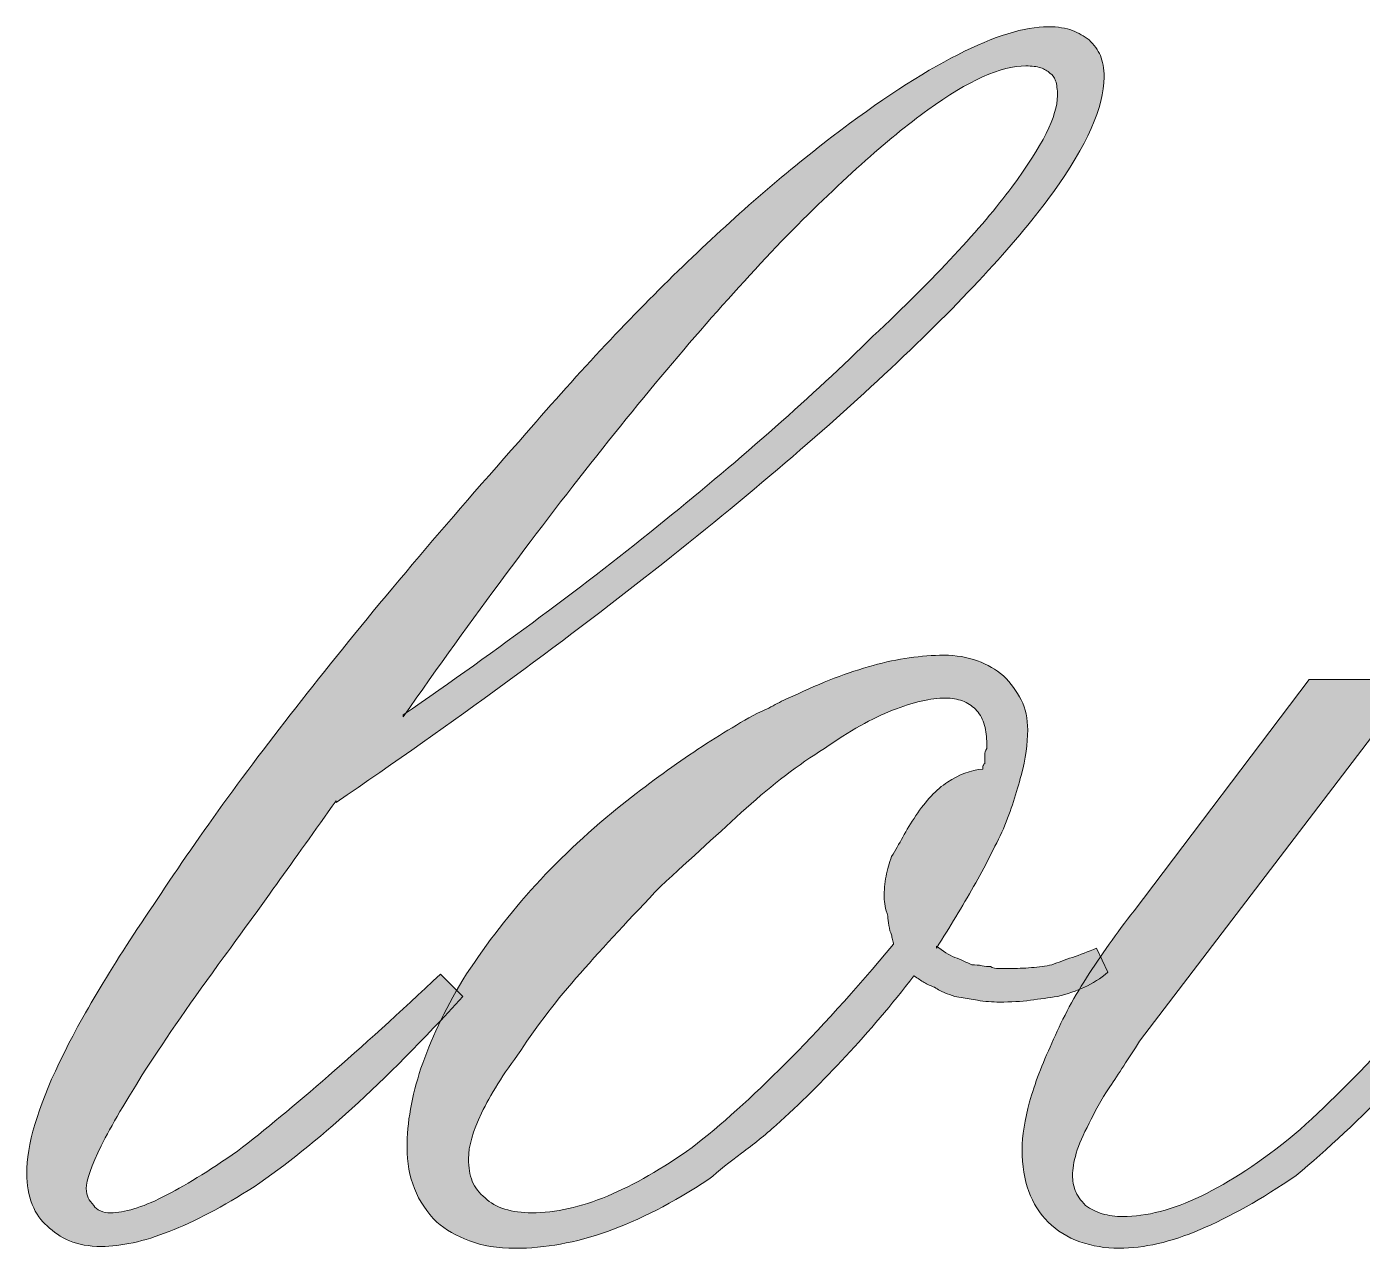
# Model space of a CAD drawing. Header units: millimetres. Extents: x 45.1 to 103.2, y -62.7 to -18.6.
# Drawn here: x 82.03 to 90.63, y -35.7 to -27.84 of the extents above; entities that cross this region are included whole.
import ezdxf

# ---------------------------------------------------------------- set-up
doc = ezdxf.new("R2010")
doc.units = ezdxf.units.MM
doc.header["$MEASUREMENT"] = 0
doc.layers.add('Calque 1', color=7, linetype='Continuous', lineweight=0)

# ---------------------------------------------------------------- blocks, each defined once
blk = doc.blocks.new('Block_0')
at = {"layer": 'Calque 1', "true_color": 0x1d1d1b, "transparency": 33554687}
h = blk.add_hatch(color=250, dxfattribs=at)
h.dxf.hatch_style = 2
edge = h.paths.add_edge_path()
edge.add_spline(control_points=[(86.1312, -31.0165), (86.6352, -30.6086), (87.0831, -30.2126), (87.4751, -29.8287), (87.8751, -29.4528), (88.1731, -29.1328), (88.3691, -28.8689), (88.5648, -28.6048), (88.663, -28.4089), (88.663, -28.281), (88.663, -28.2408), (88.6588, -28.209), (88.6509, -28.1848), (88.643, -28.1609), (88.6309, -28.1449), (88.6151, -28.137), (88.5989, -28.1209), (88.5789, -28.1089), (88.5548, -28.101), (88.531, -28.0929), (88.499, -28.0889), (88.459, -28.0889), (88.2988, -28.0889), (88.089, -28.1829), (87.8289, -28.3709), (87.5692, -28.5588), (87.255, -28.8408), (86.887, -29.2168), (86.527, -29.5927), (86.1432, -30.0368), (85.7353, -30.5487), (85.3274, -31.0606), (84.8992, -31.6365), (84.4513, -32.2764), (84.4513, -32.2764), (84.4513, -32.2644), (84.4513, -32.2644), (85.0673, -31.8404), (85.6272, -31.4246), (86.1312, -31.0165)], knot_values=[0, 0, 0, 0, 1, 1, 1, 2, 2, 2, 3, 3, 3, 4, 4, 4, 5, 5, 5, 6, 6, 6, 7, 7, 7, 8, 8, 8, 9, 9, 9, 10, 10, 10, 11, 11, 11, 12, 12, 12, 13, 13, 13, 13], degree=3, periodic=0)
edge = h.paths.add_edge_path()
edge.add_spline(control_points=[(83.2997, -33.8183), (83.0916, -34.1023), (82.9234, -34.3442), (82.7956, -34.5441), (82.6675, -34.7441), (82.5717, -34.9081), (82.5076, -35.0361), (82.4435, -35.1641), (82.4115, -35.2561), (82.4115, -35.3121), (82.4115, -35.336), (82.4156, -35.3562), (82.4236, -35.372), (82.4315, -35.388), (82.4435, -35.404), (82.4597, -35.4201), (82.4677, -35.4361), (82.4818, -35.4481), (82.5018, -35.4561), (82.5218, -35.4642), (82.5438, -35.4681), (82.5676, -35.4681), (82.6558, -35.4681), (82.7677, -35.434), (82.9035, -35.3661), (83.0395, -35.2981), (83.1994, -35.2001), (83.3837, -35.0721), (83.5594, -34.9362), (83.7554, -34.7741), (83.9714, -34.5862), (84.1875, -34.3982), (84.4276, -34.1802), (84.6915, -33.9323), (84.6915, -33.9323), (84.8355, -34.0763), (84.8355, -34.0763), (84.5795, -34.3562), (84.3414, -34.5962), (84.1213, -34.7962), (83.9015, -34.9961), (83.6914, -35.1641), (83.4915, -35.3002), (83.2914, -35.4282), (83.1095, -35.5241), (82.9455, -35.588), (82.7815, -35.6521), (82.6358, -35.6841), (82.5076, -35.6841), (82.4277, -35.6841), (82.3598, -35.6721), (82.3037, -35.6481), (82.2475, -35.624), (82.1996, -35.592), (82.1597, -35.552), (82.1197, -35.5201), (82.0877, -35.4741), (82.0636, -35.414), (82.0398, -35.3541), (82.0277, -35.2881), (82.0277, -35.2161), (82.0277, -35.0321), (82.0977, -34.7941), (82.2375, -34.5021), (82.3777, -34.2101), (82.5876, -33.8603), (82.8676, -33.4522), (83.1395, -33.0364), (83.4736, -32.5784), (83.8695, -32.0785), (84.2653, -31.5784), (84.7235, -31.0365), (85.2434, -30.4526), (85.5872, -30.0528), (85.9231, -29.6947), (86.2511, -29.3787), (86.579, -29.0628), (86.8991, -28.7848), (87.2112, -28.5449), (87.5151, -28.3128), (87.7852, -28.137), (88.0212, -28.0169), (88.2571, -27.897), (88.4511, -27.8369), (88.603, -27.8369), (88.6668, -27.8369), (88.7188, -27.845), (88.7591, -27.861), (88.7991, -27.877), (88.8349, -27.897), (88.8669, -27.9209), (88.899, -27.953), (88.9227, -27.9869), (88.9389, -28.0229), (88.9548, -28.0589), (88.963, -28.1049), (88.963, -28.1609), (88.963, -28.353), (88.8528, -28.6008), (88.633, -28.9049), (88.4129, -29.2087), (88.079, -29.5727), (87.6312, -29.9966), (87.1912, -30.4126), (86.6693, -30.8586), (86.0654, -31.3345), (85.4615, -31.8105), (84.7793, -32.3084), (84.0193, -32.8283), (84.0193, -32.8283), (84.0193, -32.8164), (84.0193, -32.8164), (83.7475, -33.2004), (83.5074, -33.5342), (83.2997, -33.8183)], knot_values=[0, 0, 0, 0, 1, 1, 1, 2, 2, 2, 3, 3, 3, 4, 4, 4, 5, 5, 5, 6, 6, 6, 7, 7, 7, 8, 8, 8, 9, 9, 9, 10, 10, 10, 11, 11, 11, 12, 12, 12, 13, 13, 13, 14, 14, 14, 15, 15, 15, 16, 16, 16, 17, 17, 17, 18, 18, 18, 19, 19, 19, 20, 20, 20, 21, 21, 21, 22, 22, 22, 23, 23, 23, 24, 24, 24, 25, 25, 25, 26, 26, 26, 27, 27, 27, 28, 28, 28, 29, 29, 29, 30, 30, 30, 31, 31, 31, 32, 32, 32, 33, 33, 33, 34, 34, 34, 35, 35, 35, 36, 36, 36, 37, 37, 37, 38, 38, 38, 38], degree=3, periodic=0)
h = blk.add_hatch(color=250, dxfattribs=at)
h.dxf.hatch_style = 2
edge = h.paths.add_edge_path()
edge.add_spline(control_points=[(88.1834, -32.5944), (88.1834, -32.5904), (88.1872, -32.5844), (88.1951, -32.5765), (88.1951, -32.5765), (88.1951, -32.5584), (88.1951, -32.5584), (88.1951, -32.5584), (88.1951, -32.5405), (88.1951, -32.5405), (88.1951, -32.5405), (88.1951, -32.5164), (88.1951, -32.5164), (88.1951, -32.5084), (88.1993, -32.4964), (88.2072, -32.4804), (88.2072, -32.4804), (88.2072, -32.4564), (88.2072, -32.4564), (88.2072, -32.4564), (88.2072, -32.4325), (88.2072, -32.4325), (88.2072, -32.3925), (88.2013, -32.3544), (88.1893, -32.3184), (88.1772, -32.2824), (88.1593, -32.2525), (88.1352, -32.2285), (88.1114, -32.2044), (88.0832, -32.1865), (88.0511, -32.1744), (88.0194, -32.1624), (87.9833, -32.1565), (87.9433, -32.1565), (87.8472, -32.1565), (87.7331, -32.1825), (87.6012, -32.2344), (87.4693, -32.2864), (87.3232, -32.3684), (87.1633, -32.4804), (86.9956, -32.5844), (86.8274, -32.7124), (86.6593, -32.8643), (86.4915, -33.0164), (86.3076, -33.1844), (86.1074, -33.3683), (85.9155, -33.5683), (85.7436, -33.7544), (85.5917, -33.9263), (85.4394, -34.0982), (85.3116, -34.2642), (85.2075, -34.4243), (85.0956, -34.5762), (85.0115, -34.7102), (84.9557, -34.8261), (84.8996, -34.9421), (84.8716, -35.0401), (84.8716, -35.1202), (84.8716, -35.1761), (84.8796, -35.224), (84.8958, -35.2642), (84.9116, -35.3041), (84.9395, -35.3401), (84.9795, -35.372), (85.0115, -35.404), (85.0536, -35.4282), (85.1056, -35.444), (85.1576, -35.46), (85.2155, -35.4681), (85.2795, -35.4681), (85.4315, -35.4681), (85.5934, -35.4321), (85.7657, -35.3601), (85.9376, -35.2881), (86.1195, -35.1841), (86.3114, -35.0482), (86.4953, -34.9042), (86.6955, -34.7242), (86.9115, -34.5081), (87.1275, -34.2921), (87.3594, -34.0362), (87.6074, -33.7402), (87.6074, -33.7323), (87.6053, -33.7223), (87.6012, -33.7103), (87.5974, -33.6982), (87.5953, -33.6882), (87.5953, -33.6803), (87.5874, -33.6643), (87.5812, -33.6443), (87.5774, -33.6203), (87.5733, -33.5962), (87.5712, -33.5762), (87.5712, -33.5602), (87.5633, -33.5363), (87.5574, -33.5142), (87.5533, -33.4943), (87.5492, -33.4743), (87.5475, -33.4564), (87.5475, -33.4403), (87.5475, -33.3923), (87.5512, -33.3463), (87.5592, -33.3024), (87.5674, -33.2583), (87.5792, -33.2164), (87.5953, -33.1763), (87.6195, -33.1363), (87.6432, -33.0943), (87.6673, -33.0504), (87.6915, -33.0064), (87.7194, -32.9604), (87.7514, -32.9124), (87.8151, -32.8164), (87.8834, -32.7444), (87.9554, -32.6964), (88.0274, -32.6485), (88.1031, -32.6204), (88.1834, -32.6125), (88.1834, -32.6125), (88.1834, -32.6004), (88.1834, -32.6004), (88.1834, -32.6004), (88.1834, -32.5944), (88.1834, -32.5944)], knot_values=[0, 0, 0, 0, 1, 1, 1, 2, 2, 2, 3, 3, 3, 4, 4, 4, 5, 5, 5, 6, 6, 6, 7, 7, 7, 8, 8, 8, 9, 9, 9, 10, 10, 10, 11, 11, 11, 12, 12, 12, 13, 13, 13, 14, 14, 14, 15, 15, 15, 16, 16, 16, 17, 17, 17, 18, 18, 18, 19, 19, 19, 20, 20, 20, 21, 21, 21, 22, 22, 22, 23, 23, 23, 24, 24, 24, 25, 25, 25, 26, 26, 26, 27, 27, 27, 28, 28, 28, 29, 29, 29, 30, 30, 30, 31, 31, 31, 32, 32, 32, 33, 33, 33, 34, 34, 34, 35, 35, 35, 36, 36, 36, 37, 37, 37, 38, 38, 38, 39, 39, 39, 40, 40, 40, 41, 41, 41, 41], degree=3, periodic=0)
edge = h.paths.add_edge_path()
edge.add_spline(control_points=[(88.0032, -33.8243), (88.0432, -33.8403), (88.0794, -33.8563), (88.1114, -33.8722), (88.1352, -33.8722), (88.1572, -33.8742), (88.1772, -33.8782), (88.1972, -33.8822), (88.2151, -33.8842), (88.2313, -33.8842), (88.2472, -33.8923), (88.2651, -33.8963), (88.2854, -33.8963), (88.2854, -33.8963), (88.3512, -33.8963), (88.3512, -33.8963), (88.3991, -33.8963), (88.4473, -33.8942), (88.4952, -33.8903), (88.5431, -33.8863), (88.5872, -33.8803), (88.6271, -33.8722), (88.6671, -33.8563), (88.7112, -33.8403), (88.7591, -33.8243), (88.8073, -33.8083), (88.859, -33.7883), (88.9152, -33.7643), (88.9152, -33.7643), (88.9872, -33.9202), (88.9872, -33.9202), (88.9393, -33.9602), (88.8893, -33.9922), (88.8373, -34.0162), (88.7853, -34.0403), (88.7271, -34.0603), (88.6633, -34.0763), (88.6072, -34.0842), (88.5493, -34.0921), (88.4893, -34.1002), (88.4291, -34.1082), (88.3633, -34.1123), (88.2913, -34.1123), (88.2434, -34.1123), (88.1951, -34.1082), (88.1472, -34.1002), (88.1472, -34.1002), (88.0032, -34.0763), (88.0032, -34.0763), (87.9791, -34.0682), (87.9574, -34.0603), (87.9374, -34.0522), (87.9171, -34.0443), (87.8954, -34.0322), (87.8713, -34.0162), (87.8472, -34.0083), (87.8251, -33.9983), (87.8051, -33.9862), (87.7852, -33.9742), (87.7635, -33.9602), (87.7393, -33.9442), (87.5953, -34.1281), (87.4493, -34.3002), (87.3015, -34.4603), (87.1533, -34.6201), (87.0035, -34.7681), (86.8515, -34.9042), (86.7795, -34.9681), (86.7055, -35.0282), (86.6293, -35.0842), (86.5535, -35.1401), (86.4836, -35.1961), (86.4195, -35.2521), (86.1873, -35.404), (85.9696, -35.516), (85.7657, -35.588), (85.5617, -35.66), (85.3636, -35.696), (85.1717, -35.696), (85.0598, -35.696), (84.9616, -35.68), (84.8775, -35.6481), (84.7938, -35.6161), (84.7235, -35.5761), (84.6677, -35.5281), (84.6036, -35.4642), (84.5557, -35.3922), (84.5237, -35.3121), (84.4917, -35.2321), (84.4758, -35.1441), (84.4758, -35.0482), (84.4758, -34.8881), (84.5058, -34.7181), (84.5657, -34.5381), (84.6257, -34.3583), (84.7156, -34.1683), (84.8355, -33.9683), (84.9636, -33.7683), (85.1097, -33.5762), (85.2737, -33.3923), (85.4377, -33.2083), (85.6237, -33.0323), (85.8315, -32.8643), (85.9917, -32.7363), (86.1456, -32.6225), (86.2934, -32.5224), (86.4416, -32.4225), (86.5873, -32.3324), (86.7313, -32.2525), (86.7713, -32.2364), (86.8095, -32.2185), (86.8453, -32.1984), (86.8815, -32.1784), (86.9194, -32.1605), (86.9594, -32.1445), (87.1433, -32.0564), (87.3153, -31.9905), (87.4755, -31.9465), (87.6353, -31.9024), (87.7872, -31.8806), (87.9312, -31.8806), (88.0112, -31.8806), (88.0832, -31.8925), (88.1472, -31.9164), (88.2113, -31.9405), (88.2671, -31.9726), (88.3154, -32.0125), (88.3633, -32.0604), (88.4012, -32.1124), (88.4291, -32.1684), (88.4573, -32.2244), (88.4711, -32.2885), (88.4711, -32.3605), (88.4711, -32.4485), (88.4573, -32.5463), (88.4291, -32.6543), (88.4012, -32.7623), (88.3633, -32.8764), (88.3154, -32.9964), (88.2592, -33.1163), (88.1951, -33.2403), (88.1231, -33.3683), (88.0511, -33.4963), (87.9712, -33.6283), (87.8834, -33.7643), (87.8834, -33.7643), (87.8834, -33.7523), (87.8834, -33.7523), (87.9233, -33.7843), (87.9633, -33.8083), (88.0032, -33.8243)], knot_values=[0, 0, 0, 0, 1, 1, 1, 2, 2, 2, 3, 3, 3, 4, 4, 4, 5, 5, 5, 6, 6, 6, 7, 7, 7, 8, 8, 8, 9, 9, 9, 10, 10, 10, 11, 11, 11, 12, 12, 12, 13, 13, 13, 14, 14, 14, 15, 15, 15, 16, 16, 16, 17, 17, 17, 18, 18, 18, 19, 19, 19, 20, 20, 20, 21, 21, 21, 22, 22, 22, 23, 23, 23, 24, 24, 24, 25, 25, 25, 26, 26, 26, 27, 27, 27, 28, 28, 28, 29, 29, 29, 30, 30, 30, 31, 31, 31, 32, 32, 32, 33, 33, 33, 34, 34, 34, 35, 35, 35, 36, 36, 36, 37, 37, 37, 38, 38, 38, 39, 39, 39, 40, 40, 40, 41, 41, 41, 42, 42, 42, 43, 43, 43, 44, 44, 44, 45, 45, 45, 46, 46, 46, 47, 47, 47, 48, 48, 48, 49, 49, 49, 50, 50, 50, 50], degree=3, periodic=0)
h = blk.add_hatch(color=250, dxfattribs=at)
h.dxf.hatch_style = 2
edge = h.paths.add_edge_path()
edge.add_spline(control_points=[(91.5072, -32.9783), (91.5555, -32.7904), (91.6271, -32.6164), (91.7233, -32.4564), (91.7711, -32.3684), (91.8173, -32.2945), (91.8614, -32.2344), (91.9052, -32.1744), (91.9513, -32.1245), (91.9992, -32.0845), (92.0471, -32.0444), (92.0933, -32.0144), (92.1374, -31.9944), (92.1811, -31.9744), (92.2273, -31.9645), (92.2752, -31.9645), (92.2993, -31.9645), (92.3234, -31.9705), (92.3472, -31.9825), (92.3713, -31.9944), (92.3913, -32.0125), (92.4071, -32.0365), (92.4233, -32.0604), (92.4371, -32.0864), (92.4491, -32.1145), (92.4612, -32.1424), (92.4671, -32.1765), (92.4671, -32.2165), (92.4671, -32.2804), (92.4491, -32.3605), (92.4133, -32.4564), (92.3771, -32.5524), (92.3272, -32.6643), (92.2631, -32.7923), (92.1994, -32.9124), (92.1191, -33.0464), (92.0233, -33.1944), (91.9272, -33.3423), (91.8115, -33.5084), (91.6754, -33.6923), (91.6912, -33.7082), (91.7091, -33.7242), (91.7295, -33.7402), (91.7494, -33.7563), (91.7711, -33.7723), (91.7953, -33.7883), (91.8115, -33.8043), (91.8294, -33.8183), (91.8493, -33.8303), (91.8693, -33.8422), (91.8872, -33.8522), (91.9034, -33.8603), (91.9434, -33.8763), (91.9872, -33.8882), (92.0354, -33.8963), (92.0833, -33.9042), (92.1312, -33.9082), (92.1794, -33.9082), (92.2193, -33.9082), (92.2614, -33.9042), (92.3051, -33.8963), (92.3492, -33.8882), (92.3913, -33.8803), (92.4312, -33.8722), (92.4712, -33.8563), (92.5132, -33.8403), (92.5573, -33.8243), (92.6011, -33.8083), (92.6472, -33.7883), (92.6951, -33.7643), (92.6951, -33.7643), (92.7671, -33.9202), (92.7671, -33.9202), (92.7113, -33.9602), (92.6593, -33.9902), (92.6111, -34.0102), (92.5632, -34.0303), (92.5153, -34.0482), (92.4671, -34.0642), (92.4112, -34.0803), (92.3592, -34.0921), (92.3113, -34.1002), (92.2631, -34.1082), (92.2152, -34.1123), (92.1673, -34.1123), (92.1032, -34.1123), (92.0392, -34.1063), (91.9754, -34.0942), (91.9114, -34.0822), (91.8514, -34.0682), (91.7953, -34.0522), (91.7394, -34.0282), (91.6891, -34.0002), (91.6454, -33.9683), (91.6013, -33.9363), (91.5593, -33.8963), (91.5193, -33.8482), (91.2875, -34.1442), (91.0594, -34.4062), (90.8355, -34.6342), (90.6115, -34.8621), (90.3993, -35.06), (90.1995, -35.2282), (89.9756, -35.3801), (89.7695, -35.496), (89.5814, -35.5761), (89.3937, -35.656), (89.2197, -35.696), (89.0595, -35.696), (88.9717, -35.696), (88.8876, -35.6821), (88.8077, -35.654), (88.7277, -35.6261), (88.6595, -35.584), (88.6037, -35.5281), (88.5476, -35.4721), (88.5055, -35.4061), (88.4776, -35.3301), (88.4497, -35.2542), (88.4356, -35.1641), (88.4356, -35.06), (88.4356, -34.9722), (88.4518, -34.8702), (88.4838, -34.7541), (88.5155, -34.6382), (88.5638, -34.5121), (88.6275, -34.3762), (88.6836, -34.2403), (88.7577, -34.1002), (88.8497, -33.9562), (88.9417, -33.8122), (89.0437, -33.6682), (89.1556, -33.5242), (89.1556, -33.5242), (90.2836, -32.0365), (90.2836, -32.0365), (90.2836, -32.0365), (90.9674, -32.0365), (90.9674, -32.0365), (90.9674, -32.0365), (89.1915, -34.3641), (89.1915, -34.3641), (89.1195, -34.4761), (89.0557, -34.5741), (88.9996, -34.6582), (88.9438, -34.7421), (88.8997, -34.8201), (88.8676, -34.8921), (88.8277, -34.9641), (88.7997, -35.0282), (88.7836, -35.0842), (88.7677, -35.1401), (88.7598, -35.188), (88.7598, -35.2282), (88.7598, -35.26), (88.7656, -35.2921), (88.7777, -35.3241), (88.7898, -35.3562), (88.8115, -35.388), (88.8435, -35.4201), (88.8755, -35.444), (88.9117, -35.4621), (88.9517, -35.4741), (88.9916, -35.486), (89.0357, -35.4921), (89.0836, -35.4921), (89.2356, -35.4921), (89.4037, -35.4481), (89.5876, -35.3601), (89.7716, -35.2721), (89.9714, -35.1401), (90.1874, -34.9641), (90.3876, -34.7882), (90.5933, -34.5841), (90.8055, -34.3523), (91.0174, -34.1202), (91.2234, -33.8603), (91.4232, -33.5723), (91.4232, -33.5723), (91.4232, -33.5602), (91.4232, -33.5602), (91.4315, -33.3602), (91.4594, -33.1663), (91.5072, -32.9783)], knot_values=[0, 0, 0, 0, 1, 1, 1, 2, 2, 2, 3, 3, 3, 4, 4, 4, 5, 5, 5, 6, 6, 6, 7, 7, 7, 8, 8, 8, 9, 9, 9, 10, 10, 10, 11, 11, 11, 12, 12, 12, 13, 13, 13, 14, 14, 14, 15, 15, 15, 16, 16, 16, 17, 17, 17, 18, 18, 18, 19, 19, 19, 20, 20, 20, 21, 21, 21, 22, 22, 22, 23, 23, 23, 24, 24, 24, 25, 25, 25, 26, 26, 26, 27, 27, 27, 28, 28, 28, 29, 29, 29, 30, 30, 30, 31, 31, 31, 32, 32, 32, 33, 33, 33, 34, 34, 34, 35, 35, 35, 36, 36, 36, 37, 37, 37, 38, 38, 38, 39, 39, 39, 40, 40, 40, 41, 41, 41, 42, 42, 42, 43, 43, 43, 44, 44, 44, 45, 45, 45, 46, 46, 46, 47, 47, 47, 48, 48, 48, 49, 49, 49, 50, 50, 50, 51, 51, 51, 52, 52, 52, 53, 53, 53, 54, 54, 54, 55, 55, 55, 56, 56, 56, 57, 57, 57, 58, 58, 58, 59, 59, 59, 60, 60, 60, 61, 61, 61, 61], degree=3, periodic=0)
at = {"layer": 'Calque 1'}
for points, knots in [([(83.2997, -33.8183), (83.0916, -34.1023), (82.9234, -34.3442), (82.7956, -34.5441), (82.6675, -34.7441), (82.5717, -34.9081), (82.5076, -35.0361), (82.4435, -35.1641), (82.4115, -35.2561), (82.4115, -35.3121), (82.4115, -35.336), (82.4156, -35.3562), (82.4236, -35.372), (82.4315, -35.388), (82.4435, -35.404), (82.4597, -35.4201), (82.4677, -35.4361), (82.4818, -35.4481), (82.5018, -35.4561), (82.5218, -35.4642), (82.5438, -35.4681), (82.5676, -35.4681), (82.6558, -35.4681), (82.7677, -35.434), (82.9035, -35.3661), (83.0395, -35.2981), (83.1994, -35.2001), (83.3837, -35.0721), (83.5594, -34.9362), (83.7554, -34.7741), (83.9714, -34.5862), (84.1875, -34.3982), (84.4276, -34.1802), (84.6915, -33.9323), (84.6915, -33.9323), (84.8355, -34.0763), (84.8355, -34.0763), (84.5795, -34.3562), (84.3414, -34.5962), (84.1213, -34.7962), (83.9015, -34.9961), (83.6914, -35.1641), (83.4915, -35.3002), (83.2914, -35.4282), (83.1095, -35.5241), (82.9455, -35.588), (82.7815, -35.6521), (82.6358, -35.6841), (82.5076, -35.6841), (82.4277, -35.6841), (82.3598, -35.6721), (82.3037, -35.6481), (82.2475, -35.624), (82.1996, -35.592), (82.1597, -35.552), (82.1197, -35.5201), (82.0877, -35.4741), (82.0636, -35.414), (82.0398, -35.3541), (82.0277, -35.2881), (82.0277, -35.2161), (82.0277, -35.0321), (82.0977, -34.7941), (82.2375, -34.5021), (82.3777, -34.2101), (82.5876, -33.8603), (82.8676, -33.4522), (83.1395, -33.0364), (83.4736, -32.5784), (83.8695, -32.0785), (84.2653, -31.5784), (84.7235, -31.0365), (85.2434, -30.4526), (85.5872, -30.0528), (85.9231, -29.6947), (86.2511, -29.3787), (86.579, -29.0628), (86.8991, -28.7848), (87.2112, -28.5449), (87.5151, -28.3128), (87.7852, -28.137), (88.0212, -28.0169), (88.2571, -27.897), (88.4511, -27.8369), (88.603, -27.8369), (88.6668, -27.8369), (88.7188, -27.845), (88.7591, -27.861), (88.7991, -27.877), (88.8349, -27.897), (88.8669, -27.9209), (88.899, -27.953), (88.9227, -27.9869), (88.9389, -28.0229), (88.9548, -28.0589), (88.963, -28.1049), (88.963, -28.1609), (88.963, -28.353), (88.8528, -28.6008), (88.633, -28.9049), (88.4129, -29.2087), (88.079, -29.5727), (87.6312, -29.9966), (87.1912, -30.4126), (86.6693, -30.8586), (86.0654, -31.3345), (85.4615, -31.8105), (84.7793, -32.3084), (84.0193, -32.8283), (84.0193, -32.8283), (84.0193, -32.8164), (84.0193, -32.8164), (83.7475, -33.2004), (83.5074, -33.5342), (83.2997, -33.8183)], [0, 0, 0, 0, 1, 1, 1, 2, 2, 2, 3, 3, 3, 4, 4, 4, 5, 5, 5, 6, 6, 6, 7, 7, 7, 8, 8, 8, 9, 9, 9, 10, 10, 10, 11, 11, 11, 12, 12, 12, 13, 13, 13, 14, 14, 14, 15, 15, 15, 16, 16, 16, 17, 17, 17, 18, 18, 18, 19, 19, 19, 20, 20, 20, 21, 21, 21, 22, 22, 22, 23, 23, 23, 24, 24, 24, 25, 25, 25, 26, 26, 26, 27, 27, 27, 28, 28, 28, 29, 29, 29, 30, 30, 30, 31, 31, 31, 32, 32, 32, 33, 33, 33, 34, 34, 34, 35, 35, 35, 36, 36, 36, 37, 37, 37, 38, 38, 38, 38]), ([(86.1312, -31.0165), (86.6352, -30.6086), (87.0831, -30.2126), (87.4751, -29.8287), (87.8751, -29.4528), (88.1731, -29.1328), (88.3691, -28.8689), (88.5648, -28.6048), (88.663, -28.4089), (88.663, -28.281), (88.663, -28.2408), (88.6588, -28.209), (88.6509, -28.1848), (88.643, -28.1609), (88.6309, -28.1449), (88.6151, -28.137), (88.5989, -28.1209), (88.5789, -28.1089), (88.5548, -28.101), (88.531, -28.0929), (88.499, -28.0889), (88.459, -28.0889), (88.2988, -28.0889), (88.089, -28.1829), (87.8289, -28.3709), (87.5692, -28.5588), (87.255, -28.8408), (86.887, -29.2168), (86.527, -29.5927), (86.1432, -30.0368), (85.7353, -30.5487), (85.3274, -31.0606), (84.8992, -31.6365), (84.4513, -32.2764), (84.4513, -32.2764), (84.4513, -32.2644), (84.4513, -32.2644), (85.0673, -31.8404), (85.6272, -31.4246), (86.1312, -31.0165)], [0, 0, 0, 0, 1, 1, 1, 2, 2, 2, 3, 3, 3, 4, 4, 4, 5, 5, 5, 6, 6, 6, 7, 7, 7, 8, 8, 8, 9, 9, 9, 10, 10, 10, 11, 11, 11, 12, 12, 12, 13, 13, 13, 13]), ([(88.0032, -33.8243), (88.0432, -33.8403), (88.0794, -33.8563), (88.1114, -33.8722), (88.1352, -33.8722), (88.1572, -33.8742), (88.1772, -33.8782), (88.1972, -33.8822), (88.2151, -33.8842), (88.2313, -33.8842), (88.2472, -33.8923), (88.2651, -33.8963), (88.2854, -33.8963), (88.2854, -33.8963), (88.3512, -33.8963), (88.3512, -33.8963), (88.3991, -33.8963), (88.4473, -33.8942), (88.4952, -33.8903), (88.5431, -33.8863), (88.5872, -33.8803), (88.6271, -33.8722), (88.6671, -33.8563), (88.7112, -33.8403), (88.7591, -33.8243), (88.8073, -33.8083), (88.859, -33.7883), (88.9152, -33.7643), (88.9152, -33.7643), (88.9872, -33.9202), (88.9872, -33.9202), (88.9393, -33.9602), (88.8893, -33.9922), (88.8373, -34.0162), (88.7853, -34.0403), (88.7271, -34.0603), (88.6633, -34.0763), (88.6072, -34.0842), (88.5493, -34.0921), (88.4893, -34.1002), (88.4291, -34.1082), (88.3633, -34.1123), (88.2913, -34.1123), (88.2434, -34.1123), (88.1951, -34.1082), (88.1472, -34.1002), (88.1472, -34.1002), (88.0032, -34.0763), (88.0032, -34.0763), (87.9791, -34.0682), (87.9574, -34.0603), (87.9374, -34.0522), (87.9171, -34.0443), (87.8954, -34.0322), (87.8713, -34.0162), (87.8472, -34.0083), (87.8251, -33.9983), (87.8051, -33.9862), (87.7852, -33.9742), (87.7635, -33.9602), (87.7393, -33.9442), (87.5953, -34.1281), (87.4493, -34.3002), (87.3015, -34.4603), (87.1533, -34.6201), (87.0035, -34.7681), (86.8515, -34.9042), (86.7795, -34.9681), (86.7055, -35.0282), (86.6293, -35.0842), (86.5535, -35.1401), (86.4836, -35.1961), (86.4195, -35.2521), (86.1873, -35.404), (85.9696, -35.516), (85.7657, -35.588), (85.5617, -35.66), (85.3636, -35.696), (85.1717, -35.696), (85.0598, -35.696), (84.9616, -35.68), (84.8775, -35.6481), (84.7938, -35.6161), (84.7235, -35.5761), (84.6677, -35.5281), (84.6036, -35.4642), (84.5557, -35.3922), (84.5237, -35.3121), (84.4917, -35.2321), (84.4758, -35.1441), (84.4758, -35.0482), (84.4758, -34.8881), (84.5058, -34.7181), (84.5657, -34.5381), (84.6257, -34.3583), (84.7156, -34.1683), (84.8355, -33.9683), (84.9636, -33.7683), (85.1097, -33.5762), (85.2737, -33.3923), (85.4377, -33.2083), (85.6237, -33.0323), (85.8315, -32.8643), (85.9917, -32.7363), (86.1456, -32.6225), (86.2934, -32.5224), (86.4416, -32.4225), (86.5873, -32.3324), (86.7313, -32.2525), (86.7713, -32.2364), (86.8095, -32.2185), (86.8453, -32.1984), (86.8815, -32.1784), (86.9194, -32.1605), (86.9594, -32.1445), (87.1433, -32.0564), (87.3153, -31.9905), (87.4755, -31.9465), (87.6353, -31.9024), (87.7872, -31.8806), (87.9312, -31.8806), (88.0112, -31.8806), (88.0832, -31.8925), (88.1472, -31.9164), (88.2113, -31.9405), (88.2671, -31.9726), (88.3154, -32.0125), (88.3633, -32.0604), (88.4012, -32.1124), (88.4291, -32.1684), (88.4573, -32.2244), (88.4711, -32.2885), (88.4711, -32.3605), (88.4711, -32.4485), (88.4573, -32.5463), (88.4291, -32.6543), (88.4012, -32.7623), (88.3633, -32.8764), (88.3154, -32.9964), (88.2592, -33.1163), (88.1951, -33.2403), (88.1231, -33.3683), (88.0511, -33.4963), (87.9712, -33.6283), (87.8834, -33.7643), (87.8834, -33.7643), (87.8834, -33.7523), (87.8834, -33.7523), (87.9233, -33.7843), (87.9633, -33.8083), (88.0032, -33.8243)], [0, 0, 0, 0, 1, 1, 1, 2, 2, 2, 3, 3, 3, 4, 4, 4, 5, 5, 5, 6, 6, 6, 7, 7, 7, 8, 8, 8, 9, 9, 9, 10, 10, 10, 11, 11, 11, 12, 12, 12, 13, 13, 13, 14, 14, 14, 15, 15, 15, 16, 16, 16, 17, 17, 17, 18, 18, 18, 19, 19, 19, 20, 20, 20, 21, 21, 21, 22, 22, 22, 23, 23, 23, 24, 24, 24, 25, 25, 25, 26, 26, 26, 27, 27, 27, 28, 28, 28, 29, 29, 29, 30, 30, 30, 31, 31, 31, 32, 32, 32, 33, 33, 33, 34, 34, 34, 35, 35, 35, 36, 36, 36, 37, 37, 37, 38, 38, 38, 39, 39, 39, 40, 40, 40, 41, 41, 41, 42, 42, 42, 43, 43, 43, 44, 44, 44, 45, 45, 45, 46, 46, 46, 47, 47, 47, 48, 48, 48, 49, 49, 49, 50, 50, 50, 50]), ([(91.5072, -32.9783), (91.5555, -32.7904), (91.6271, -32.6164), (91.7233, -32.4564), (91.7711, -32.3684), (91.8173, -32.2945), (91.8614, -32.2344), (91.9052, -32.1744), (91.9513, -32.1245), (91.9992, -32.0845), (92.0471, -32.0444), (92.0933, -32.0144), (92.1374, -31.9944), (92.1811, -31.9744), (92.2273, -31.9645), (92.2752, -31.9645), (92.2993, -31.9645), (92.3234, -31.9705), (92.3472, -31.9825), (92.3713, -31.9944), (92.3913, -32.0125), (92.4071, -32.0365), (92.4233, -32.0604), (92.4371, -32.0864), (92.4491, -32.1145), (92.4612, -32.1424), (92.4671, -32.1765), (92.4671, -32.2165), (92.4671, -32.2804), (92.4491, -32.3605), (92.4133, -32.4564), (92.3771, -32.5524), (92.3272, -32.6643), (92.2631, -32.7923), (92.1994, -32.9124), (92.1191, -33.0464), (92.0233, -33.1944), (91.9272, -33.3423), (91.8115, -33.5084), (91.6754, -33.6923), (91.6912, -33.7082), (91.7091, -33.7242), (91.7295, -33.7402), (91.7494, -33.7563), (91.7711, -33.7723), (91.7953, -33.7883), (91.8115, -33.8043), (91.8294, -33.8183), (91.8493, -33.8303), (91.8693, -33.8422), (91.8872, -33.8522), (91.9034, -33.8603), (91.9434, -33.8763), (91.9872, -33.8882), (92.0354, -33.8963), (92.0833, -33.9042), (92.1312, -33.9082), (92.1794, -33.9082), (92.2193, -33.9082), (92.2614, -33.9042), (92.3051, -33.8963), (92.3492, -33.8882), (92.3913, -33.8803), (92.4312, -33.8722), (92.4712, -33.8563), (92.5132, -33.8403), (92.5573, -33.8243), (92.6011, -33.8083), (92.6472, -33.7883), (92.6951, -33.7643), (92.6951, -33.7643), (92.7671, -33.9202), (92.7671, -33.9202), (92.7113, -33.9602), (92.6593, -33.9902), (92.6111, -34.0102), (92.5632, -34.0303), (92.5153, -34.0482), (92.4671, -34.0642), (92.4112, -34.0803), (92.3592, -34.0921), (92.3113, -34.1002), (92.2631, -34.1082), (92.2152, -34.1123), (92.1673, -34.1123), (92.1032, -34.1123), (92.0392, -34.1063), (91.9754, -34.0942), (91.9114, -34.0822), (91.8514, -34.0682), (91.7953, -34.0522), (91.7394, -34.0282), (91.6891, -34.0002), (91.6454, -33.9683), (91.6013, -33.9363), (91.5593, -33.8963), (91.5193, -33.8482), (91.2875, -34.1442), (91.0594, -34.4062), (90.8355, -34.6342), (90.6115, -34.8621), (90.3993, -35.06), (90.1995, -35.2282), (89.9756, -35.3801), (89.7695, -35.496), (89.5814, -35.5761), (89.3937, -35.656), (89.2197, -35.696), (89.0595, -35.696), (88.9717, -35.696), (88.8876, -35.6821), (88.8077, -35.654), (88.7277, -35.6261), (88.6595, -35.584), (88.6037, -35.5281), (88.5476, -35.4721), (88.5055, -35.4061), (88.4776, -35.3301), (88.4497, -35.2542), (88.4356, -35.1641), (88.4356, -35.06), (88.4356, -34.9722), (88.4518, -34.8702), (88.4838, -34.7541), (88.5155, -34.6382), (88.5638, -34.5121), (88.6275, -34.3762), (88.6836, -34.2403), (88.7577, -34.1002), (88.8497, -33.9562), (88.9417, -33.8122), (89.0437, -33.6682), (89.1556, -33.5242), (89.1556, -33.5242), (90.2836, -32.0365), (90.2836, -32.0365), (90.2836, -32.0365), (90.9674, -32.0365), (90.9674, -32.0365), (90.9674, -32.0365), (89.1915, -34.3641), (89.1915, -34.3641), (89.1195, -34.4761), (89.0557, -34.5741), (88.9996, -34.6582), (88.9438, -34.7421), (88.8997, -34.8201), (88.8676, -34.8921), (88.8277, -34.9641), (88.7997, -35.0282), (88.7836, -35.0842), (88.7677, -35.1401), (88.7598, -35.188), (88.7598, -35.2282), (88.7598, -35.26), (88.7656, -35.2921), (88.7777, -35.3241), (88.7898, -35.3562), (88.8115, -35.388), (88.8435, -35.4201), (88.8755, -35.444), (88.9117, -35.4621), (88.9517, -35.4741), (88.9916, -35.486), (89.0357, -35.4921), (89.0836, -35.4921), (89.2356, -35.4921), (89.4037, -35.4481), (89.5876, -35.3601), (89.7716, -35.2721), (89.9714, -35.1401), (90.1874, -34.9641), (90.3876, -34.7882), (90.5933, -34.5841), (90.8055, -34.3523), (91.0174, -34.1202), (91.2234, -33.8603), (91.4232, -33.5723), (91.4232, -33.5723), (91.4232, -33.5602), (91.4232, -33.5602), (91.4315, -33.3602), (91.4594, -33.1663), (91.5072, -32.9783)], [0, 0, 0, 0, 1, 1, 1, 2, 2, 2, 3, 3, 3, 4, 4, 4, 5, 5, 5, 6, 6, 6, 7, 7, 7, 8, 8, 8, 9, 9, 9, 10, 10, 10, 11, 11, 11, 12, 12, 12, 13, 13, 13, 14, 14, 14, 15, 15, 15, 16, 16, 16, 17, 17, 17, 18, 18, 18, 19, 19, 19, 20, 20, 20, 21, 21, 21, 22, 22, 22, 23, 23, 23, 24, 24, 24, 25, 25, 25, 26, 26, 26, 27, 27, 27, 28, 28, 28, 29, 29, 29, 30, 30, 30, 31, 31, 31, 32, 32, 32, 33, 33, 33, 34, 34, 34, 35, 35, 35, 36, 36, 36, 37, 37, 37, 38, 38, 38, 39, 39, 39, 40, 40, 40, 41, 41, 41, 42, 42, 42, 43, 43, 43, 44, 44, 44, 45, 45, 45, 46, 46, 46, 47, 47, 47, 48, 48, 48, 49, 49, 49, 50, 50, 50, 51, 51, 51, 52, 52, 52, 53, 53, 53, 54, 54, 54, 55, 55, 55, 56, 56, 56, 57, 57, 57, 58, 58, 58, 59, 59, 59, 60, 60, 60, 61, 61, 61, 61]), ([(88.1834, -32.5944), (88.1834, -32.5904), (88.1872, -32.5844), (88.1951, -32.5765), (88.1951, -32.5765), (88.1951, -32.5584), (88.1951, -32.5584), (88.1951, -32.5584), (88.1951, -32.5405), (88.1951, -32.5405), (88.1951, -32.5405), (88.1951, -32.5164), (88.1951, -32.5164), (88.1951, -32.5084), (88.1993, -32.4964), (88.2072, -32.4804), (88.2072, -32.4804), (88.2072, -32.4564), (88.2072, -32.4564), (88.2072, -32.4564), (88.2072, -32.4325), (88.2072, -32.4325), (88.2072, -32.3925), (88.2013, -32.3544), (88.1893, -32.3184), (88.1772, -32.2824), (88.1593, -32.2525), (88.1352, -32.2285), (88.1114, -32.2044), (88.0832, -32.1865), (88.0511, -32.1744), (88.0194, -32.1624), (87.9833, -32.1565), (87.9433, -32.1565), (87.8472, -32.1565), (87.7331, -32.1825), (87.6012, -32.2344), (87.4693, -32.2864), (87.3232, -32.3684), (87.1633, -32.4804), (86.9956, -32.5844), (86.8274, -32.7124), (86.6593, -32.8643), (86.4915, -33.0164), (86.3076, -33.1844), (86.1074, -33.3683), (85.9155, -33.5683), (85.7436, -33.7544), (85.5917, -33.9263), (85.4394, -34.0982), (85.3116, -34.2642), (85.2075, -34.4243), (85.0956, -34.5762), (85.0115, -34.7102), (84.9557, -34.8261), (84.8996, -34.9421), (84.8716, -35.0401), (84.8716, -35.1202), (84.8716, -35.1761), (84.8796, -35.224), (84.8958, -35.2642), (84.9116, -35.3041), (84.9395, -35.3401), (84.9795, -35.372), (85.0115, -35.404), (85.0536, -35.4282), (85.1056, -35.444), (85.1576, -35.46), (85.2155, -35.4681), (85.2795, -35.4681), (85.4315, -35.4681), (85.5934, -35.4321), (85.7657, -35.3601), (85.9376, -35.2881), (86.1195, -35.1841), (86.3114, -35.0482), (86.4953, -34.9042), (86.6955, -34.7242), (86.9115, -34.5081), (87.1275, -34.2921), (87.3594, -34.0362), (87.6074, -33.7402), (87.6074, -33.7323), (87.6053, -33.7223), (87.6012, -33.7103), (87.5974, -33.6982), (87.5953, -33.6882), (87.5953, -33.6803), (87.5874, -33.6643), (87.5812, -33.6443), (87.5774, -33.6203), (87.5733, -33.5962), (87.5712, -33.5762), (87.5712, -33.5602), (87.5633, -33.5363), (87.5574, -33.5142), (87.5533, -33.4943), (87.5492, -33.4743), (87.5475, -33.4564), (87.5475, -33.4403), (87.5475, -33.3923), (87.5512, -33.3463), (87.5592, -33.3024), (87.5674, -33.2583), (87.5792, -33.2164), (87.5953, -33.1763), (87.6195, -33.1363), (87.6432, -33.0943), (87.6673, -33.0504), (87.6915, -33.0064), (87.7194, -32.9604), (87.7514, -32.9124), (87.8151, -32.8164), (87.8834, -32.7444), (87.9554, -32.6964), (88.0274, -32.6485), (88.1031, -32.6204), (88.1834, -32.6125), (88.1834, -32.6125), (88.1834, -32.6004), (88.1834, -32.6004), (88.1834, -32.6004), (88.1834, -32.5944), (88.1834, -32.5944)], [0, 0, 0, 0, 1, 1, 1, 2, 2, 2, 3, 3, 3, 4, 4, 4, 5, 5, 5, 6, 6, 6, 7, 7, 7, 8, 8, 8, 9, 9, 9, 10, 10, 10, 11, 11, 11, 12, 12, 12, 13, 13, 13, 14, 14, 14, 15, 15, 15, 16, 16, 16, 17, 17, 17, 18, 18, 18, 19, 19, 19, 20, 20, 20, 21, 21, 21, 22, 22, 22, 23, 23, 23, 24, 24, 24, 25, 25, 25, 26, 26, 26, 27, 27, 27, 28, 28, 28, 29, 29, 29, 30, 30, 30, 31, 31, 31, 32, 32, 32, 33, 33, 33, 34, 34, 34, 35, 35, 35, 36, 36, 36, 37, 37, 37, 38, 38, 38, 39, 39, 39, 40, 40, 40, 41, 41, 41, 41])]:
    blk.add_open_spline(points, degree=3, knots=knots, dxfattribs=at)

msp = doc.modelspace()

# ---------------------------------------------------------------- block references
at = {"layer": 'Calque 1'}
msp.add_blockref('Block_0', (0, 0), dxfattribs=at)

doc.saveas('drawing.dxf')
